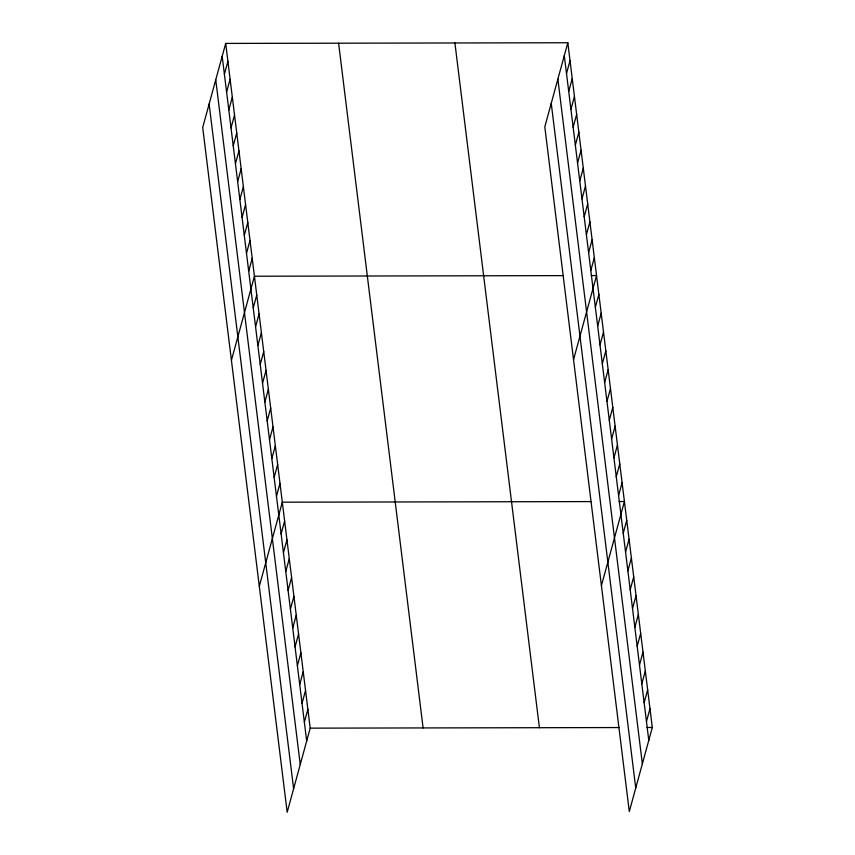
<?xml version="1.0" encoding="UTF-8"?>
<svg xmlns="http://www.w3.org/2000/svg" width="855" height="855" viewBox="0 0 855 855"><rect width="100%" height="100%" fill="white"/><g stroke="black" fill="none" stroke-linecap="round" stroke-linejoin="round"><path stroke-width="1.28" d="M225.699 43.423L202.699 127.513L287.184 812.25L310.194 728.15L225.699 43.423L567.816 42.75L652.301 727.487L629.301 811.577L544.806 126.85L567.816 42.75M224.395 74.182L227.911 61.325M226.607 92.094L230.123 79.237M228.819 109.996L232.336 97.149M231.021 127.908L234.537 115.051M233.233 145.81L236.75 132.963M235.446 163.722L238.962 150.875M237.658 181.634L241.174 168.777M239.86 199.536L243.376 186.689M242.072 217.448L245.588 204.591M244.284 235.36L247.8 222.503M246.496 253.262L250.013 240.415M248.698 271.174L252.214 258.317M231.427 360.329L254.427 276.229L563.338 275.62M253.24 307.907L256.757 295.06M255.56 326.738L259.076 313.892M257.879 345.57L261.395 332.723M260.209 364.401L263.725 351.555M262.528 383.232L266.044 370.375M264.858 402.064L268.374 389.207M267.177 420.895L270.693 408.038M269.507 439.727L273.023 426.869M271.826 458.558L275.342 445.701M274.145 477.379L277.661 464.532M276.475 496.21L279.991 483.364M259.311 586.284L282.31 502.195L591.222 501.586M281.124 533.873L284.64 521.026M283.443 552.704L286.959 539.847M285.762 571.535L289.279 558.678M288.092 590.367L291.608 577.51M290.411 609.198L293.928 596.341M292.741 628.03L296.257 615.173M295.06 646.85L298.577 634.004M297.38 665.682L300.896 652.835M299.71 684.513L303.226 671.667M302.029 703.344L305.545 690.487M304.359 722.176L307.875 709.319M566.502 73.509L570.018 60.662M568.714 91.421L572.23 78.564M570.926 109.333L574.442 96.476M573.139 127.235L576.655 114.388M575.34 145.147L578.856 132.29M577.553 163.049L581.069 150.202M579.765 180.961L583.281 168.104M581.977 198.873L585.493 186.016M584.179 216.775L587.695 203.928M586.391 234.687L589.907 221.83M588.603 252.599L592.12 239.742M590.816 270.501L594.332 257.654M573.534 359.656L596.544 275.556L591.222 275.567M595.347 307.244L598.863 294.387M597.666 326.076L601.183 313.219M599.996 344.907L603.512 332.05M602.315 363.728L605.832 350.881M604.645 382.559L608.162 369.713M606.965 401.39L610.481 388.544M609.284 420.222L612.8 407.375M611.614 439.053L615.13 426.196M613.933 457.885L617.449 445.028M616.263 476.716L619.779 463.859M618.582 495.547L622.098 482.69M601.418 585.622L624.417 501.522L619.106 501.532M623.231 533.199L626.747 520.353M625.55 552.031L629.066 539.184M627.88 570.862L631.396 558.016M630.199 589.694L633.715 576.836M632.529 608.525L636.045 595.668M634.848 627.356L638.364 614.499M637.167 646.188L640.684 633.331M639.497 665.019L643.013 652.162M641.816 683.85L645.333 670.993M644.146 702.671L647.663 689.825M646.466 721.502L649.982 708.656M310.194 728.15L619.106 727.552M646.989 727.498L652.301 727.487M564.3 55.607L648.785 740.334M557.866 79.109L642.361 763.846M551.24 103.337L635.735 788.064M454.913 42.974L539.409 727.701M338.601 43.199L423.097 727.936M222.182 56.27L306.678 741.007M215.749 79.782L300.244 764.52M209.122 104.011L293.618 788.738"/></g></svg>
